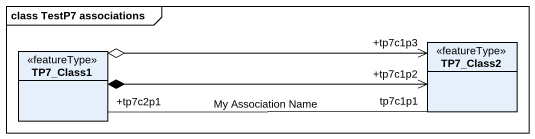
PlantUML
@startuml
mainframe class TestP7 associations
hide circle
hide empty members
class TP7_Class1 <<featureType>>
class TP7_Class2 <<featureType>>
TP7_Class1 "+tp7c2p1" -right- "tp7c1p1" TP7_Class2 : My Association Name
TP7_Class1 o-right-> "+tp7c1p3" TP7_Class2
TP7_Class1 *-right-> "+tp7c1p2" TP7_Class2
@enduml
